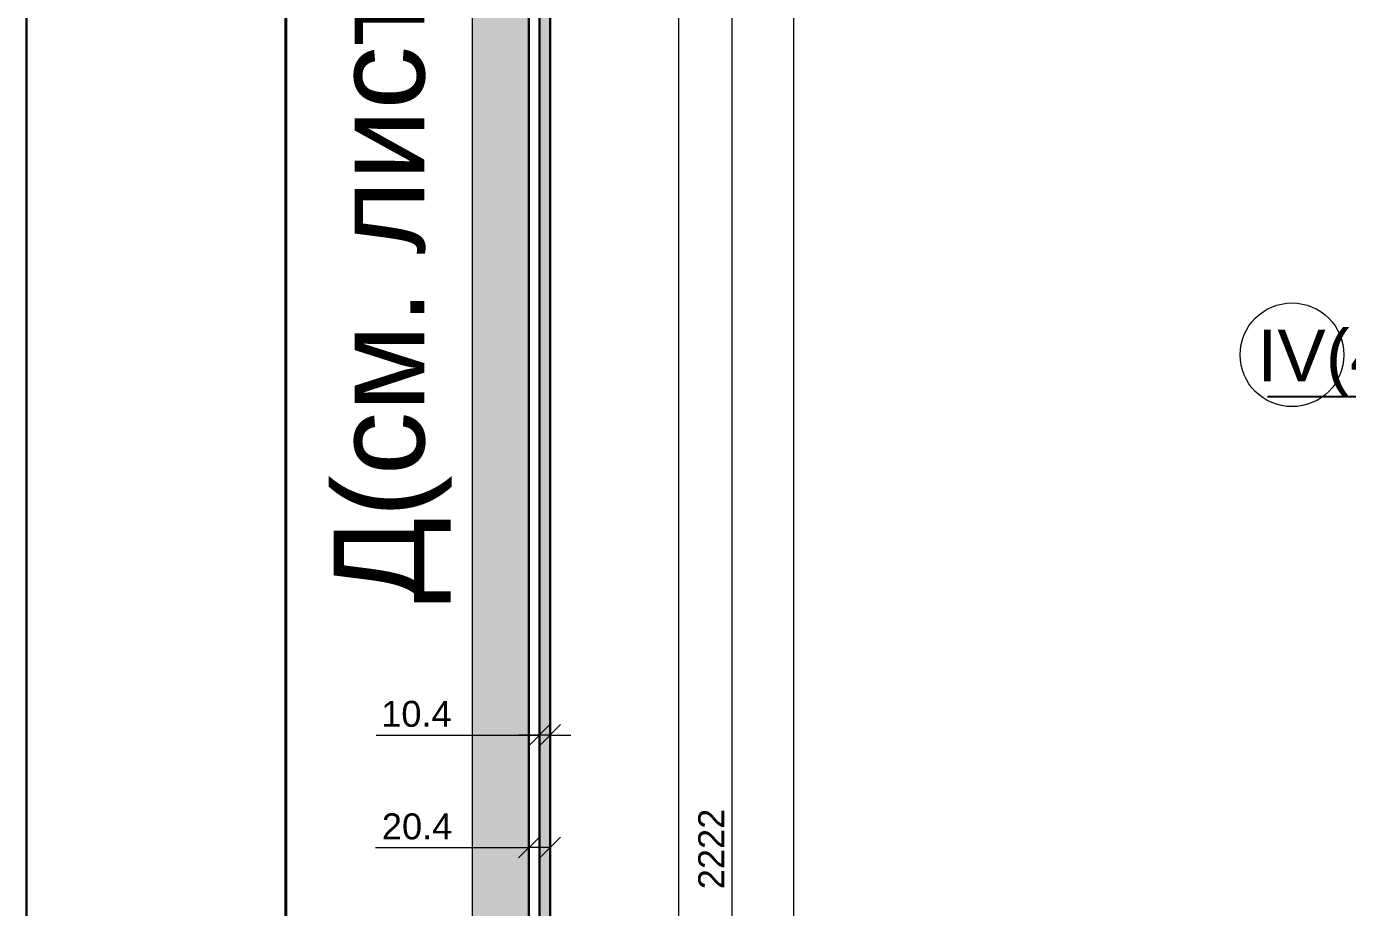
# Paper-space layout 'план по карнизу' of a CAD drawing. Header units: millimetres. Extents: x -88 to 2067, y 101 to 384.
# Drawn here: x 351.7 to 453.6, y 248.4 to 316.4 of the extents above; entities that cross this region are included whole.
import ezdxf
from ezdxf import colors
from ezdxf.entities.mleader import LeaderData, LeaderLine
from ezdxf.math import Vec2, Vec3

# ---------------------------------------------------------------- set-up
doc = ezdxf.new("R2010")
doc.units = ezdxf.units.MM
doc.layers.get('DEFPOINTS').update_dxf_attribs({"color": 106, "lineweight": 5})
for name, color, linetype, lineweight in [('pechatnaya_ramka', 2, 'Continuous', 30), ('Линии Размерные и Текст', 1, 'Continuous', 5), ('толстая', 7, 'Continuous', 30), ('ШТАМП', 7, 'Continuous', 30)]:
    doc.layers.add(name, color=color, linetype=linetype, lineweight=lineweight)
doc.styles.get("Standard").update_dxf_attribs({"font": 'arial.ttf'})
doc.dimstyles.get("Standard").update_dxf_attribs({"dimscale": 0, "dimtxt": 2.5, "dimasz": 2, "dimexe": 1, "dimexo": 0, "dimgap": 0.75, "dimtad": 1, "dimdsep": 46, "dimtxsty": 'Standard', "dimblk": 'OBLIQUE', "dimcen": 1.5, "dimclrd": 256, "dimclre": 256, "dimclrt": 7, "dimazin": 0, "dimtfac": 1, "dimtmove": 1, "dimatfit": 3, "dimfxl": 1, "dimtolj": 1, "dimtzin": 0, "dimlwd": 5, "dimlwe": 5, "dimarcsym": 0})

# ---------------------------------------------------------------- blocks, each defined once
blk = doc.blocks.new('_OBLIQUE')
at = {"color": 0, "linetype": 'ByBlock'}
blk.add_line((-0.5, -0.5), (0.5, 0.5), dxfattribs=at)
blk = doc.blocks.new('*D49')
at = {"layer": 'DEFPOINTS', "color": 0, "transparency": 16777216}
for p in [(395.61, 341.8), (406.15, 341.8), (395.61, 164.04)]:
    blk.add_point(p, dxfattribs=at)
at = {"layer": 'Линии Размерные и Текст', "lineweight": 5, "transparency": 16777216}
for p, q in [((395.61, 341.8), (406.95, 341.8)), ((406.15, 164.04), (406.15, 341.8)), ((395.61, 164.04), (406.95, 164.04))]:
    blk.add_line(p, q, dxfattribs=at)
at = {"layer": 'Линии Размерные и Текст', "lineweight": 5, "transparency": 16777216, "xscale": 1.6, "yscale": 1.6, "zscale": 1.6}
for p, rotation in [((406.15, 341.8), 90), ((406.15, 164.04), 270)]:
    blk.add_blockref('_OBLIQUE', p, dxfattribs=dict(at, rotation=rotation))
at = {"layer": 'Линии Размерные и Текст', "color": 7, "transparency": 16777216, "insert": (404.54, 252.92), "char_height": 2, "attachment_point": 5, "rotation": 90}
blk.add_mtext('\\A1;2222', dxfattribs=at)
blk = doc.blocks.new('*D51')
at = {"layer": 'DEFPOINTS', "color": 0, "transparency": 16777216}
for p in [(395.61, 356.04), (391.29, 114.02), (410.89, 114.02)]:
    blk.add_point(p, dxfattribs=at)
at = {"layer": 'Линии Размерные и Текст', "lineweight": 5, "transparency": 16777216}
for p, q in [((395.61, 356.04), (411.69, 356.04)), ((410.89, 356.04), (410.89, 114.02)), ((391.29, 114.02), (411.69, 114.02))]:
    blk.add_line(p, q, dxfattribs=at)
at = {"layer": 'Линии Размерные и Текст', "lineweight": 5, "transparency": 16777216, "xscale": 1.6, "yscale": 1.6, "zscale": 1.6}
for p, rotation in [((410.89, 356.04), 90), ((410.89, 114.02), 270)]:
    blk.add_blockref('_OBLIQUE', p, dxfattribs=dict(at, rotation=rotation))
at = {"layer": 'Линии Размерные и Текст', "color": 7, "transparency": 16777216, "insert": (408.98, 235.03), "char_height": 2, "attachment_point": 5, "rotation": 90}
blk.add_mtext('\\A1;3025(+мп)', dxfattribs=at)
blk = doc.blocks.new('*D54')
at = {"layer": 'DEFPOINTS', "color": 0, "transparency": 16777216}
for p in [(390.49, 253.03), (390.49, 252.92), (392.12, 252.92)]:
    blk.add_point(p, dxfattribs=at)
at = {"layer": 'Линии Размерные и Текст', "lineweight": 5, "transparency": 16777216}
for p, q in [((390.49, 252.92), (390.49, 253.83)), ((392.12, 252.92), (392.12, 253.83)), ((378.65, 253.03), (390.49, 253.03)), ((392.12, 253.03), (390.49, 253.03))]:
    blk.add_line(p, q, dxfattribs=at)
at = {"layer": 'Линии Размерные и Текст', "lineweight": 5, "transparency": 16777216, "xscale": 1.6, "yscale": 1.6, "zscale": 1.6, "rotation": 180}
blk.add_blockref('_OBLIQUE', (390.49, 253.03), dxfattribs=at)
at = {"layer": 'Линии Размерные и Текст', "lineweight": 5, "transparency": 16777216, "xscale": 1.6, "yscale": 1.6, "zscale": 1.6}
blk.add_blockref('_OBLIQUE', (392.12, 253.03), dxfattribs=at)
at = {"layer": 'Линии Размерные и Текст', "color": 7, "transparency": 16777216, "insert": (381.86, 254.65), "char_height": 2, "attachment_point": 5}
blk.add_mtext('\\A1;20.4', dxfattribs=at)
blk = doc.blocks.new('*D55')
at = {"layer": 'DEFPOINTS', "color": 0, "transparency": 16777216}
for p in [(391.29, 261.71), (391.29, 261.71), (392.12, 261.71)]:
    blk.add_point(p, dxfattribs=at)
at = {"layer": 'Линии Размерные и Текст', "lineweight": 5, "transparency": 16777216}
for p, q in [((391.29, 261.71), (391.29, 262.51)), ((392.12, 261.71), (392.12, 262.51)), ((378.71, 261.71), (391.29, 261.71)), ((391.29, 261.71), (389.69, 261.71)), ((392.12, 261.71), (391.29, 261.71)), ((392.12, 261.71), (391.29, 261.71)), ((392.12, 261.71), (393.72, 261.71))]:
    blk.add_line(p, q, dxfattribs=at)
at = {"layer": 'Линии Размерные и Текст', "lineweight": 5, "transparency": 16777216, "xscale": 1.6, "yscale": 1.6, "zscale": 1.6}
blk.add_blockref('_OBLIQUE', (391.29, 261.71), dxfattribs=at)
at = {"layer": 'Линии Размерные и Текст', "lineweight": 5, "transparency": 16777216, "xscale": 1.6, "yscale": 1.6, "zscale": 1.6, "rotation": 180}
blk.add_blockref('_OBLIQUE', (392.12, 261.71), dxfattribs=at)
at = {"layer": 'Линии Размерные и Текст', "color": 7, "transparency": 16777216, "insert": (381.81, 263.33), "char_height": 2, "attachment_point": 5}
blk.add_mtext('\\A1;10.4', dxfattribs=at)
blk = doc.blocks.new('_None')

psp = doc.layouts.new('план по карнизу')

# ---------------------------------------------------------------- hatches: boundary and pattern name
at = {"layer": 'Линии Размерные и Текст'}
h = psp.add_hatch(color=190, dxfattribs=at)
h.dxf.hatch_style = 1
h.paths.add_polyline_path([(386.1225, 358.8228), (386.1225, 169.3482), (390.4856, 169.3482), (390.4856, 358.8228)])
h = psp.add_hatch(color=190, dxfattribs=at)
h.dxf.hatch_style = 1
h.paths.add_polyline_path([(386.1225, 358.8228), (386.1225, 169.3482), (390.4856, 169.3482), (390.4856, 358.8228)])
h = psp.add_hatch(color=190, dxfattribs=at)
h.dxf.hatch_style = 1
h.paths.add_polyline_path([(392.1197, 341.7974), (391.289, 342.628), (391.289, 163.2067), (392.1197, 164.0374)])

# ---------------------------------------------------------------- linework, layer by layer
at = {"layer": 'pechatnaya_ramka'}
psp.add_lwpolyline([(351.7347, 384.3485), (761.6693, 384.3485), (761.6693, 100.9984), (351.7347, 100.9984)], close=True, dxfattribs=at)
at = {"layer": 'Линии Размерные и Текст'}
psp.add_lwpolyline([(386.1225, 358.8228), (402.0147, 358.8228), (402.0147, 107.0483), (386.1225, 107.0483)], close=True, dxfattribs=at)
psp.add_circle((449.327, 291.0406), 4, dxfattribs=at)
at = {"layer": 'толстая'}
psp.add_line((391.289, 358.8228), (391.289, 113.5328), dxfattribs=at)
for points in [[(390.4856, 358.8228), (390.4856, 169.3482), (390.4856, 150.6315)], [(390.4879, 162.4056), (390.4879, 343.4291)], [(391.289, 342.628), (392.1197, 341.7974), (392.1197, 164.0374), (391.289, 163.2067)]]:
    psp.add_lwpolyline(points, dxfattribs=at)
psp.add_lwpolyline([(390.4856, 162.4032), (390.4879, 162.4056), (390.4879, 343.4291), (390.4856, 343.4315)], close=True, dxfattribs=at)
at = {"layer": 'ШТАМП'}
psp.add_lwpolyline([(351.7347, 100.9984), (761.6693, 100.9984), (761.6693, 384.3485), (351.7347, 384.3485)], close=True, dxfattribs=at)
at = {"layer": 'ШТАМП', "lineweight": 40}
psp.add_lwpolyline([(371.7347, 105.9984), (756.6693, 105.9984), (756.6693, 379.3485), (371.7347, 379.3485)], close=True, dxfattribs=at)

# ---------------------------------------------------------------- texts
at = {"layer": 'Линии Размерные и Текст'}
psp.add_text('Д(см. лист 1) ', height=7, rotation=90, dxfattribs=at).set_placement((382.4226, 271.8735))

# ---------------------------------------------------------------- dimensions: what is measured, and where the dimension line sits
dim = psp.add_linear_dim(base=(410.8862, 114.0151), p1=(395.6056, 356.0374), p2=(391.2877, 114.0151), angle=90, text='<>(+мп)', dimstyle='Standard', override={"dimscale": 0.8, "dimdec": 0, "dimlfac": 12.5, "dimpost": '<>'}, dxfattribs=at)
dim.commit()
dim.dimension.update_dxf_attribs({"geometry": '*D51', "text_midpoint": (408.9751, 235.0262)})
dim = psp.add_linear_dim(base=(406.1486, 341.7974), p1=(395.6056, 164.0374), p2=(395.6056, 341.7974), angle=90, dimstyle='Standard', override={"dimscale": 0.8, "dimdec": 0, "dimlfac": 12.5, "dimpost": '<>'}, dxfattribs=at)
dim.commit()
dim.dimension.update_dxf_attribs({"geometry": '*D49', "text_midpoint": (404.5445, 252.9174)})
for base, p1, p2, picture, middle in [((391.289, 261.7124), (392.1197, 261.7124), (391.289, 261.7124), '*D55', (381.8052, 261.1598)), ((390.4856, 253.0278), (392.1197, 252.9174), (390.4856, 252.9174), '*D54', (381.8612, 254.3167))]:
    dim = psp.add_linear_dim(base=base, p1=p1, p2=p2, dimstyle='Standard', override={"dimscale": 0.8, "dimdec": 1, "dimlfac": 12.5, "dimpost": '<>'}, dxfattribs=at)
    dim.commit()
    dim.dimension.update_dxf_attribs({"geometry": picture, "text_midpoint": middle, "dimtype": 160})

# ---------------------------------------------------------------- leaders
ml = psp.add_multileader_mtext('Standard', dxfattribs=at)
ml.set_content('IV(45%%D)', color=256)
ml.set_leader_properties()
ml.set_arrow_properties(name='NONE')
ml.build(insert=Vec2(0, 0))
ml.multileader.update_dxf_attribs({"text_right_attachment_type": 6, "dogleg_length": 0.36})
ctx = ml.context
ctx.base_point, ctx.plane_origin = Vec3(445.3706, 290.394), Vec3(424.3398, 307.7163)
ctx.right_attachment, ctx.text_align_type = 6, 2
notes = []
notes.append((ctx, [(1, (1, 1, 0), (466.4591, 287.806), (-1, 0), 0.36, [(1, [(480.8856, 312.2895)], 0, [])])]))
ctx.mtext.insert, ctx.mtext.alignment, ctx.mtext.flow_direction = Vec3(464.0991, 292.982), 3, 5
for ctx, leaders in notes:
    for number, flags, end, landing, length, lines in leaders:
        leader = LeaderData()
        leader.index, (leader.has_last_leader_line, leader.has_dogleg_vector, leader.attachment_direction) = number, flags
        leader.last_leader_point, leader.dogleg_vector, leader.dogleg_length = Vec3(end), Vec3(landing), length
        for number, points, colour, breaks in lines:
            line = LeaderLine()
            line.index, line.vertices, line.color, line.breaks = number, Vec3.list(points), colors.encode_raw_color(colour), breaks
            leader.lines.append(line)
        ctx.leaders.append(leader)

doc.saveas('drawing.dxf')
